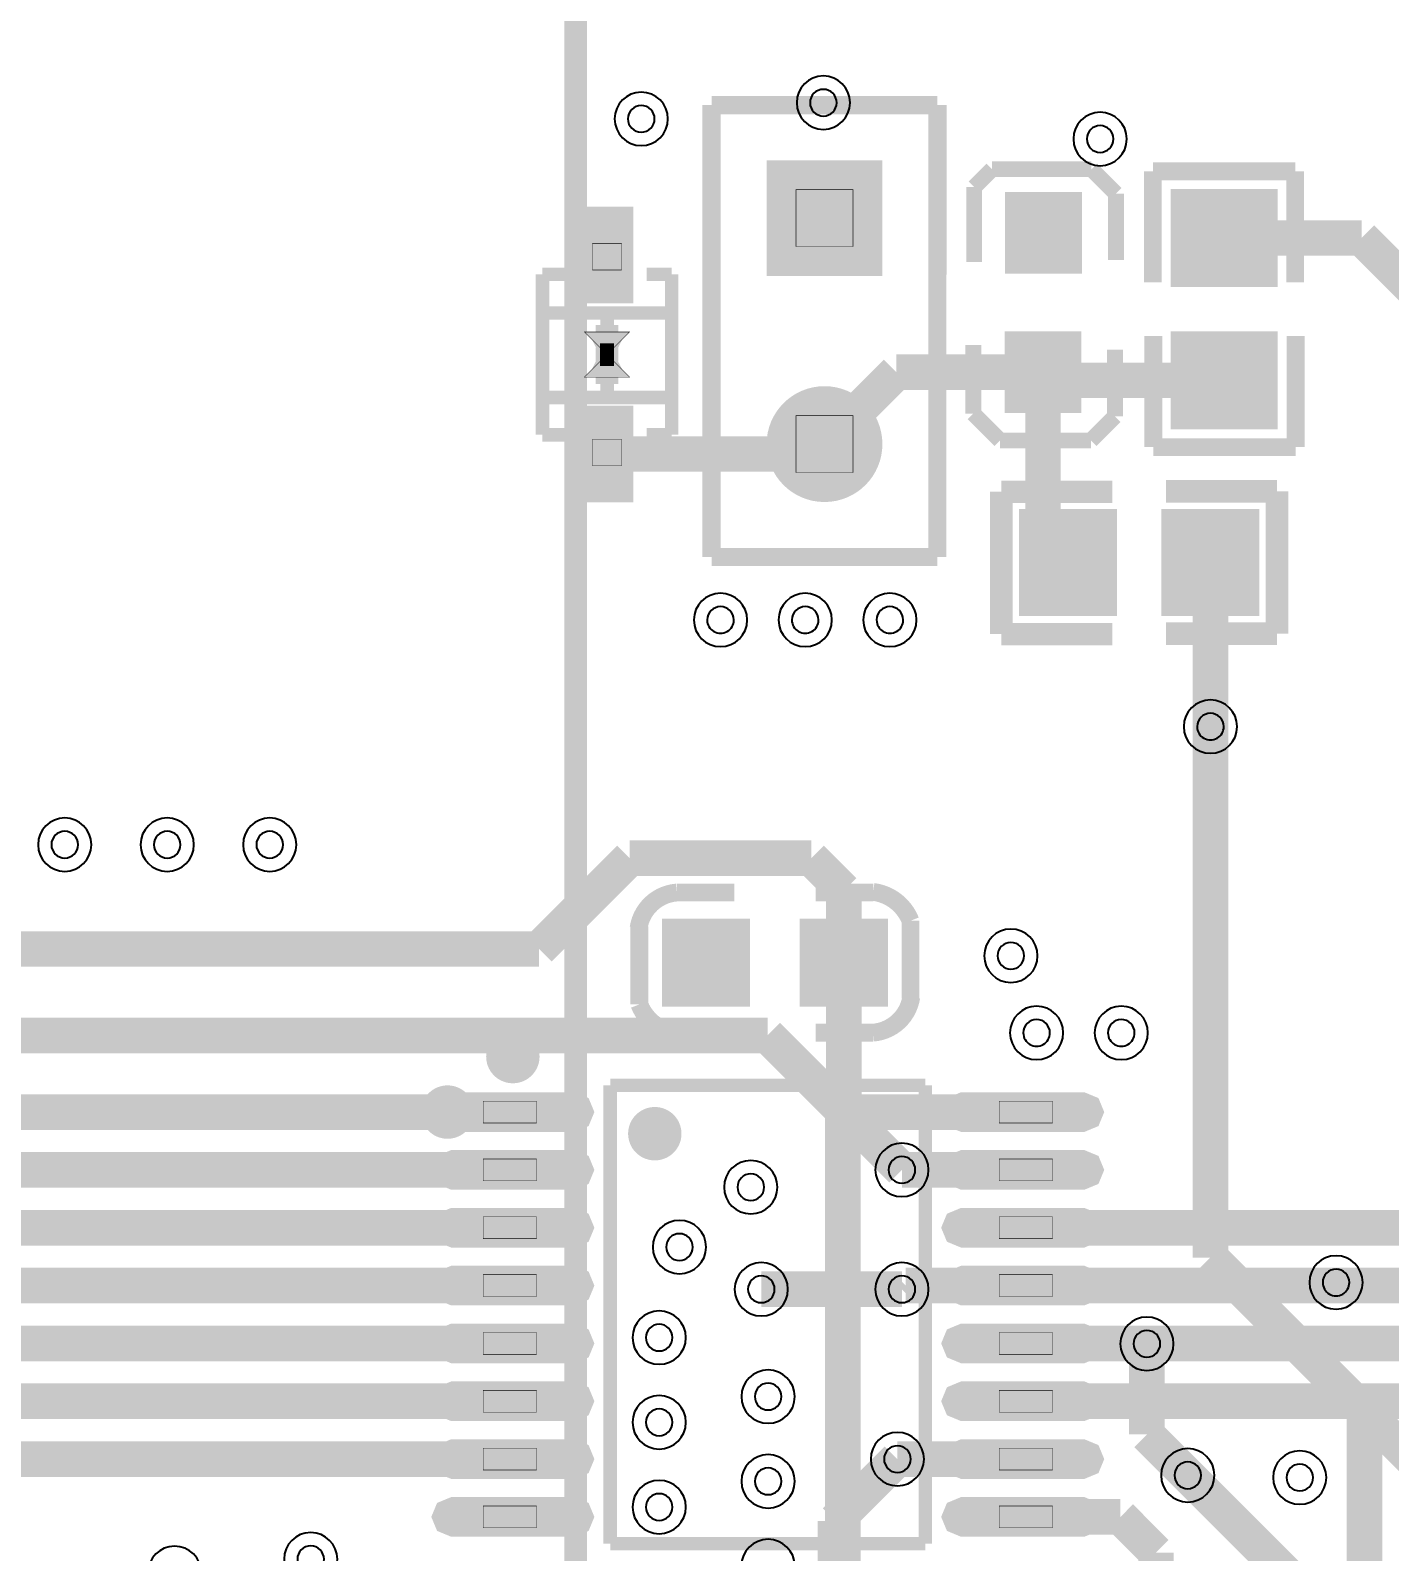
# Model space of a CAD drawing. Header units: millimetres. Extents: x 0 to 134, y -1 to 106.
# Drawn here: x 95.56 to 110.84, y 61.76 to 78.86 of the extents above; entities that cross this region are included whole.
import ezdxf

# ---------------------------------------------------------------- set-up
doc = ezdxf.new("R2010")
doc.units = ezdxf.units.MM
doc.header["$MEASUREMENT"] = 0
for name, color, linetype, true_color in [('Bottom-Layer', 7, 'Continuous', 0x0000ff), ('Bottom-Paste-Mask-Layer', 7, 'Continuous', 0x800000), ('Bottom-Solder-Mask-Layer', 7, 'Continuous', 0xaa00ff), ('Document-Layer', 7, 'Continuous', 0x6464ff), ('Hole-Layer', 7, 'Continuous', 0x222222), ('Multi-Layer', 7, 'Continuous', 0xc0c0c0), ('Pin-Soldering-Layer', 7, 'Continuous', 0xcc9999), ('Top-Layer', 7, 'Continuous', 0xff0000), ('Top-Paste-Mask-Layer', 7, 'Continuous', 0x808080), ('Top-Silkscreen-Layer', 7, 'Continuous', 0xffcc00), ('Top-Solder-Mask-Layer', 7, 'Continuous', 0x800080)]:
    doc.layers.add(name, color=color, linetype=linetype, true_color=true_color)

msp = doc.modelspace()

# ---------------------------------------------------------------- hatches: boundary and pattern name
at = {"layer": 'Bottom-Layer'}
for points in [[(103.8892392684786, 77.352462534925), (105.08924180848362, 77.352462534925), (105.08924180848362, 76.15245999491992), (103.8892392684786, 76.15245999491992)], [(103.88923926847858, 74.2124561849123, 1), (105.08924180848365, 74.2124561849123, 1)]]:
    msp.add_hatch(color=256, dxfattribs=at).paths.add_polyline_path(points)
at = {"layer": 'Bottom-Paste-Mask-Layer'}
for points in [[(103.8892392684786, 77.352462534925), (105.08924180848362, 77.352462534925), (105.08924180848362, 76.15245999491992), (103.8892392684786, 76.15245999491992)], [(103.88923926847858, 74.2124561849123, 1), (105.08924180848365, 74.2124561849123, 1)]]:
    msp.add_hatch(color=256, dxfattribs=at).paths.add_polyline_path(points)
at = {"layer": 'Bottom-Solder-Mask-Layer'}
for points in [[(103.83823850647707, 77.40346329692653), (105.14024257048516, 77.40346329692653), (105.14024257048516, 76.10145923291839), (103.83823850647707, 76.10145923291839)], [(103.83823850647705, 74.2124561849123, 1), (105.14024257048517, 74.2124561849123, 1)]]:
    msp.add_hatch(color=256, dxfattribs=at).paths.add_polyline_path(points)
at = {"layer": 'Document-Layer'}
for points in [[(102.2987680975362, 75.47305308610618), (101.79076708153417, 75.47305308610618), (102.04476758953518, 75.21905257810516)], [(101.79076708153417, 74.96505207010415), (102.2987680975362, 74.96505207010415), (102.04476758953518, 75.21905257810516)]]:
    msp.add_hatch(color=256, dxfattribs=at).paths.add_polyline_path(points)
at = {"layer": 'Hole-Layer'}
for points in [[(104.08923926847858, 76.75246126492243, 1), (104.88924180848365, 76.75246126492243, 1)], [(104.08923926847858, 74.2124561849123, 1), (104.88924180848365, 74.2124561849123, 1)]]:
    msp.add_hatch(color=256, dxfattribs=at).paths.add_polyline_path(points)
at = {"layer": 'Multi-Layer'}
for points in [[(103.8892392684786, 77.352462534925), (105.08924180848362, 77.352462534925), (105.08924180848362, 76.15245999491992), (103.8892392684786, 76.15245999491992)], [(103.8892392684786, 77.352462534925), (105.08924180848362, 77.352462534925), (105.08924180848362, 76.15245999491992), (103.8892392684786, 76.15245999491992)], [(103.8892392684786, 77.352462534925), (105.08924180848362, 77.352462534925), (105.08924180848362, 76.15245999491992), (103.8892392684786, 76.15245999491992)], [(103.88923926847858, 74.2124561849123, 1), (105.08924180848365, 74.2124561849123, 1)], [(103.88923926847858, 74.2124561849123, 1), (105.08924180848365, 74.2124561849123, 1)], [(103.88923926847858, 74.2124561849123, 1), (105.08924180848365, 74.2124561849123, 1)]]:
    msp.add_hatch(color=256, dxfattribs=at).paths.add_polyline_path(points)
at = {"layer": 'Pin-Soldering-Layer'}
for points in [[(104.80923037846082, 77.07245110490214), (104.80923037846082, 76.43247142494278), (104.1692506985014, 76.43247142494278), (104.1692506985014, 77.07245110490214)], [(101.88220726441449, 76.46873507747017), (102.20732791465588, 76.46873507747017), (102.20732791465588, 76.16901447802894), (101.88220726441449, 76.16901447802894)], [(104.80923037846082, 74.53244602489201), (104.80923037846082, 73.89246634493259), (104.1692506985014, 73.89246634493259), (104.1692506985014, 74.53244602489201)], [(101.88220726441449, 74.26909067818133), (102.20732791465588, 74.26909067818133), (102.20732791465588, 73.96937007874016), (101.88220726441449, 73.96937007874016)], [(100.6517754635509, 66.82709931419856), (101.25177546355093, 66.82709931419856), (101.25177546355093, 66.58209042418082), (100.6517754635509, 66.58209042418082)], [(107.05177546355088, 66.82709931419856), (106.45177546355092, 66.82709931419856), (106.45177546355092, 66.58209042418082), (107.05177546355088, 66.58209042418082)], [(100.6517754635509, 66.17708661417316), (101.25177546355093, 66.17708661417316), (101.25177546355093, 65.93210312420621), (100.6517754635509, 65.93210312420621)], [(107.05177546355088, 66.17708661417316), (106.45177546355092, 66.17708661417316), (106.45177546355092, 65.93210312420621), (107.05177546355088, 65.93210312420621)], [(100.6517754635509, 65.52709931419855), (101.25177546355093, 65.52709931419855), (101.25177546355093, 65.28209042418075), (100.6517754635509, 65.28209042418075)], [(107.05177546355088, 65.52709931419855), (106.45177546355092, 65.52709931419855), (106.45177546355092, 65.28209042418075), (107.05177546355088, 65.28209042418075)], [(100.6517754635509, 64.87708661417315), (101.25177546355093, 64.87708661417315), (101.25177546355093, 64.63207772415541), (100.6517754635509, 64.63207772415541)], [(107.05177546355088, 64.87708661417315), (106.45177546355092, 64.87708661417315), (106.45177546355092, 64.63207772415541), (107.05177546355088, 64.63207772415541)], [(100.6517754635509, 64.2270993141986), (101.25177546355093, 64.2270993141986), (101.25177546355093, 63.9820904241808), (100.6517754635509, 63.9820904241808)], [(107.05177546355088, 64.2270993141986), (106.45177546355092, 64.2270993141986), (106.45177546355092, 63.9820904241808), (107.05177546355088, 63.9820904241808)], [(100.6517754635509, 63.5770866141732), (101.25177546355093, 63.5770866141732), (101.25177546355093, 63.3320777241554), (100.6517754635509, 63.3320777241554)], [(107.05177546355088, 63.5770866141732), (106.45177546355092, 63.5770866141732), (106.45177546355092, 63.3320777241554), (107.05177546355088, 63.3320777241554)], [(100.6517754635509, 62.92707391414774), (101.25177546355093, 62.92707391414774), (101.25177546355093, 62.682090424180785), (100.6517754635509, 62.682090424180785)], [(107.05177546355088, 62.92707391414774), (106.45177546355092, 62.92707391414774), (106.45177546355092, 62.682090424180785), (107.05177546355088, 62.682090424180785)], [(100.6517754635509, 62.27708661417313), (101.25177546355093, 62.27708661417313), (101.25177546355093, 62.032077724155386), (100.6517754635509, 62.032077724155386)], [(107.05177546355088, 62.27708661417313), (106.45177546355092, 62.27708661417313), (106.45177546355092, 62.032077724155386), (107.05177546355088, 62.032077724155386)]]:
    msp.add_hatch(color=256, dxfattribs=at).paths.add_polyline_path(points)
at = {"layer": 'Top-Layer'}
for points in [[(103.8892392684786, 77.352462534925), (105.08924180848362, 77.352462534925), (105.08924180848362, 76.15245999491992), (103.8892392684786, 76.15245999491992)], [(106.56952755905513, 76.99381508763008), (107.33152908305817, 76.99381508763008), (107.33152908305817, 76.1810134620269), (106.56952755905513, 76.1810134620269)], [(109.53088392176784, 76.02900939801879), (108.43085852171697, 76.02900939801879), (108.43085852171697, 77.02900939801873), (109.53088392176784, 77.02900939801873)], [(101.79965709931423, 76.82941579883163), (102.28987807975614, 76.82941579883163), (102.28987807975614, 75.84389382778767), (101.79965709931423, 75.84389382778767)], [(106.56421894843788, 75.4274701549403), (107.32622047244092, 75.4274701549403), (107.32622047244092, 74.61466852933711), (106.56421894843788, 74.61466852933711)], [(109.5308839217679, 74.42921259842518), (108.43085852171703, 74.42921259842518), (108.43085852171703, 75.42921259842518), (109.5308839217679, 75.42921259842518)], [(103.88923926847858, 74.2124561849123, 1), (105.08924180848365, 74.2124561849123, 1)], [(101.79965709931423, 74.59421132842266), (102.28987807975614, 74.59421132842266), (102.28987807975614, 73.6086893573787), (101.79965709931423, 73.6086893573787)], [(106.72732029464066, 72.33140716281423), (106.72732029464066, 73.4314325628651), (107.72732029464066, 73.4314325628651), (107.72732029464066, 72.33140716281423)], [(108.32732029464069, 72.33140716281423), (108.32732029464069, 73.4314325628651), (109.32732029464063, 73.4314325628651), (109.32732029464063, 72.33140716281423)], [(103.60159512319024, 68.82945135890276), (103.60159512319024, 67.94044958089921), (102.71259334518669, 67.94044958089921), (102.71259334518669, 68.82945135890276)], [(105.15099822199642, 68.82945135890276), (105.15099822199642, 67.94044958089921), (104.26199644399287, 67.94044958089921), (104.26199644399287, 68.82945135890276)], [(100.29164084328164, 66.53316992633978), (100.14311649666365, 66.61892049784086), (100.14311649666365, 66.79042164084319), (100.29164084328164, 66.87617221234433), (101.6801346202692, 66.87617221234433), (101.82865896688725, 66.79042164084319), (101.82865896688725, 66.61892049784086), (101.6801346202692, 66.53316992633978)], [(106.0231623063246, 66.5331699263399), (105.87463795970655, 66.61892049784097), (105.87463795970655, 66.7904216408433), (106.0231623063246, 66.87617221234444), (107.41165608331215, 66.87617221234444), (107.5601804299302, 66.7904216408433), (107.5601804299302, 66.61892049784097), (107.41165608331215, 66.5331699263399)], [(100.29164084328164, 65.88318262636511), (100.14311649666365, 65.96893319786625), (100.14311649666365, 66.14043434086858), (100.29164084328164, 66.22618491236966), (101.6801346202692, 66.22618491236966), (101.82865896688725, 66.14043434086858), (101.82865896688725, 65.96893319786625), (101.6801346202692, 65.88318262636511)], [(106.0231623063246, 65.88318262636523), (105.87463795970655, 65.96893319786636), (105.87463795970655, 66.1404343408687), (106.0231623063246, 66.22618491236977), (107.41165608331215, 66.22618491236977), (107.5601804299302, 66.1404343408687), (107.5601804299302, 65.96893319786636), (107.41165608331215, 65.88318262636523)], [(100.29164084328164, 65.23319532639061), (100.14311649666365, 65.3189458978917), (100.14311649666365, 65.49044704089403), (100.29164084328164, 65.5761976123951), (101.6801346202692, 65.5761976123951), (101.82865896688725, 65.49044704089403), (101.82865896688725, 65.3189458978917), (101.6801346202692, 65.23319532639061)], [(106.0231623063246, 65.23319532639061), (105.87463795970655, 65.3189458978917), (105.87463795970655, 65.49044704089403), (106.0231623063246, 65.5761976123951), (107.41165608331215, 65.5761976123951), (107.5601804299302, 65.49044704089403), (107.5601804299302, 65.3189458978917), (107.41165608331215, 65.23319532639061)], [(100.29164084328164, 64.58295402590801), (100.14311649666365, 64.66870459740909), (100.14311649666365, 64.84020574041142), (100.29164084328164, 64.92595631191256), (101.6801346202692, 64.92595631191256), (101.82865896688725, 64.84020574041142), (101.82865896688725, 64.66870459740909), (101.6801346202692, 64.58295402590801)], [(106.0231623063246, 64.58295402590801), (105.87463795970655, 64.66870459740909), (105.87463795970655, 64.84020574041142), (106.0231623063246, 64.92595631191256), (107.41165608331215, 64.92595631191256), (107.5601804299302, 64.84020574041142), (107.5601804299302, 64.66870459740909), (107.41165608331215, 64.58295402590801)], [(100.29164084328164, 63.93296672593334), (100.14311649666365, 64.01871729743448), (100.14311649666365, 64.19021844043681), (100.29164084328164, 64.27596901193789), (101.6801346202692, 64.27596901193789), (101.82865896688725, 64.19021844043681), (101.82865896688725, 64.01871729743448), (101.6801346202692, 63.93296672593334)], [(106.0231623063246, 63.932966725933454), (105.87463795970655, 64.01871729743459), (105.87463795970655, 64.19021844043692), (106.0231623063246, 64.275969011938), (107.41165608331215, 64.275969011938), (107.5601804299302, 64.19021844043692), (107.5601804299302, 64.01871729743459), (107.41165608331215, 63.932966725933454)], [(100.29164084328164, 63.28297942595884), (100.14311649666365, 63.36872999745992), (100.14311649666365, 63.540231140462254), (100.29164084328164, 63.625981711963334), (101.6801346202692, 63.625981711963334), (101.82865896688725, 63.540231140462254), (101.82865896688725, 63.36872999745992), (101.6801346202692, 63.28297942595884)], [(106.0231623063246, 63.28297942595884), (105.87463795970655, 63.36872999745992), (105.87463795970655, 63.540231140462254), (106.0231623063246, 63.625981711963334), (107.41165608331215, 63.625981711963334), (107.5601804299302, 63.540231140462254), (107.5601804299302, 63.36872999745992), (107.41165608331215, 63.28297942595884)], [(100.29164084328164, 62.63299212598429), (100.14311649666365, 62.718742697485425), (100.14311649666365, 62.8902438404877), (100.29164084328164, 62.975994411988836), (101.6801346202692, 62.975994411988836), (101.82865896688725, 62.8902438404877), (101.82865896688725, 62.718742697485425), (101.6801346202692, 62.63299212598429)], [(106.0231623063246, 62.632992125984174), (105.87463795970655, 62.718742697485254), (105.87463795970655, 62.890243840487585), (106.0231623063246, 62.97599441198872), (107.41165608331215, 62.97599441198872), (107.5601804299302, 62.890243840487585), (107.5601804299302, 62.718742697485254), (107.41165608331215, 62.632992125984174)], [(100.29164084328164, 61.98300482600962), (100.14311649666365, 62.068755397510756), (100.14311649666365, 62.24025654051309), (100.29164084328164, 62.32600711201417), (101.6801346202692, 62.32600711201417), (101.82865896688725, 62.24025654051309), (101.82865896688725, 62.068755397510756), (101.6801346202692, 61.98300482600962)], [(106.0231623063246, 61.983004826009505), (105.87463795970655, 62.06875539751064), (105.87463795970655, 62.24025654051297), (106.0231623063246, 62.326007112014054), (107.41165608331215, 62.326007112014054), (107.5601804299302, 62.24025654051297), (107.5601804299302, 62.06875539751064), (107.41165608331215, 61.983004826009505)]]:
    msp.add_hatch(color=256, dxfattribs=at).paths.add_polyline_path(points)
at = {"layer": 'Top-Paste-Mask-Layer'}
for points in [[(103.8892392684786, 77.352462534925), (105.08924180848362, 77.352462534925), (105.08924180848362, 76.15245999491992), (103.8892392684786, 76.15245999491992)], [(106.56952755905513, 76.99381508763008), (107.33152908305817, 76.99381508763008), (107.33152908305817, 76.1810134620269), (106.56952755905513, 76.1810134620269)], [(109.53088392176784, 76.02900939801879), (108.43085852171697, 76.02900939801879), (108.43085852171697, 77.02900939801873), (109.53088392176784, 77.02900939801873)], [(101.79965709931423, 76.82941579883163), (102.28987807975614, 76.82941579883163), (102.28987807975614, 75.84389382778767), (101.79965709931423, 75.84389382778767)], [(106.56421894843788, 75.4274701549403), (107.32622047244092, 75.4274701549403), (107.32622047244092, 74.61466852933711), (106.56421894843788, 74.61466852933711)], [(109.5308839217679, 74.42921259842518), (108.43085852171703, 74.42921259842518), (108.43085852171703, 75.42921259842518), (109.5308839217679, 75.42921259842518)], [(103.88923926847858, 74.2124561849123, 1), (105.08924180848365, 74.2124561849123, 1)], [(101.79965709931423, 74.59421132842266), (102.28987807975614, 74.59421132842266), (102.28987807975614, 73.6086893573787), (101.79965709931423, 73.6086893573787)], [(106.72732029464066, 72.33140716281423), (106.72732029464066, 73.4314325628651), (107.72732029464066, 73.4314325628651), (107.72732029464066, 72.33140716281423)], [(108.32732029464069, 72.33140716281423), (108.32732029464069, 73.4314325628651), (109.32732029464063, 73.4314325628651), (109.32732029464063, 72.33140716281423)], [(103.60159512319024, 68.82945135890276), (103.60159512319024, 67.94044958089921), (102.71259334518669, 67.94044958089921), (102.71259334518669, 68.82945135890276)], [(105.15099822199642, 68.82945135890276), (105.15099822199642, 67.94044958089921), (104.26199644399287, 67.94044958089921), (104.26199644399287, 68.82945135890276)], [(100.29164084328164, 66.53316992633978), (100.14311649666365, 66.61892049784086), (100.14311649666365, 66.79042164084319), (100.29164084328164, 66.87617221234433), (101.6801346202692, 66.87617221234433), (101.82865896688725, 66.79042164084319), (101.82865896688725, 66.61892049784086), (101.6801346202692, 66.53316992633978)], [(106.0231623063246, 66.5331699263399), (105.87463795970655, 66.61892049784097), (105.87463795970655, 66.7904216408433), (106.0231623063246, 66.87617221234444), (107.41165608331215, 66.87617221234444), (107.5601804299302, 66.7904216408433), (107.5601804299302, 66.61892049784097), (107.41165608331215, 66.5331699263399)], [(100.29164084328164, 65.88318262636511), (100.14311649666365, 65.96893319786625), (100.14311649666365, 66.14043434086858), (100.29164084328164, 66.22618491236966), (101.6801346202692, 66.22618491236966), (101.82865896688725, 66.14043434086858), (101.82865896688725, 65.96893319786625), (101.6801346202692, 65.88318262636511)], [(106.0231623063246, 65.88318262636523), (105.87463795970655, 65.96893319786636), (105.87463795970655, 66.1404343408687), (106.0231623063246, 66.22618491236977), (107.41165608331215, 66.22618491236977), (107.5601804299302, 66.1404343408687), (107.5601804299302, 65.96893319786636), (107.41165608331215, 65.88318262636523)], [(100.29164084328164, 65.23319532639061), (100.14311649666365, 65.3189458978917), (100.14311649666365, 65.49044704089403), (100.29164084328164, 65.5761976123951), (101.6801346202692, 65.5761976123951), (101.82865896688725, 65.49044704089403), (101.82865896688725, 65.3189458978917), (101.6801346202692, 65.23319532639061)], [(106.0231623063246, 65.23319532639061), (105.87463795970655, 65.3189458978917), (105.87463795970655, 65.49044704089403), (106.0231623063246, 65.5761976123951), (107.41165608331215, 65.5761976123951), (107.5601804299302, 65.49044704089403), (107.5601804299302, 65.3189458978917), (107.41165608331215, 65.23319532639061)], [(100.29164084328164, 64.58295402590801), (100.14311649666365, 64.66870459740909), (100.14311649666365, 64.84020574041142), (100.29164084328164, 64.92595631191256), (101.6801346202692, 64.92595631191256), (101.82865896688725, 64.84020574041142), (101.82865896688725, 64.66870459740909), (101.6801346202692, 64.58295402590801)], [(106.0231623063246, 64.58295402590801), (105.87463795970655, 64.66870459740909), (105.87463795970655, 64.84020574041142), (106.0231623063246, 64.92595631191256), (107.41165608331215, 64.92595631191256), (107.5601804299302, 64.84020574041142), (107.5601804299302, 64.66870459740909), (107.41165608331215, 64.58295402590801)], [(100.29164084328164, 63.93296672593334), (100.14311649666365, 64.01871729743448), (100.14311649666365, 64.19021844043681), (100.29164084328164, 64.27596901193789), (101.6801346202692, 64.27596901193789), (101.82865896688725, 64.19021844043681), (101.82865896688725, 64.01871729743448), (101.6801346202692, 63.93296672593334)], [(106.0231623063246, 63.932966725933454), (105.87463795970655, 64.01871729743459), (105.87463795970655, 64.19021844043692), (106.0231623063246, 64.275969011938), (107.41165608331215, 64.275969011938), (107.5601804299302, 64.19021844043692), (107.5601804299302, 64.01871729743459), (107.41165608331215, 63.932966725933454)], [(100.29164084328164, 63.28297942595884), (100.14311649666365, 63.36872999745992), (100.14311649666365, 63.540231140462254), (100.29164084328164, 63.625981711963334), (101.6801346202692, 63.625981711963334), (101.82865896688725, 63.540231140462254), (101.82865896688725, 63.36872999745992), (101.6801346202692, 63.28297942595884)], [(106.0231623063246, 63.28297942595884), (105.87463795970655, 63.36872999745992), (105.87463795970655, 63.540231140462254), (106.0231623063246, 63.625981711963334), (107.41165608331215, 63.625981711963334), (107.5601804299302, 63.540231140462254), (107.5601804299302, 63.36872999745992), (107.41165608331215, 63.28297942595884)], [(100.29164084328164, 62.63299212598429), (100.14311649666365, 62.718742697485425), (100.14311649666365, 62.8902438404877), (100.29164084328164, 62.975994411988836), (101.6801346202692, 62.975994411988836), (101.82865896688725, 62.8902438404877), (101.82865896688725, 62.718742697485425), (101.6801346202692, 62.63299212598429)], [(106.0231623063246, 62.632992125984174), (105.87463795970655, 62.718742697485254), (105.87463795970655, 62.890243840487585), (106.0231623063246, 62.97599441198872), (107.41165608331215, 62.97599441198872), (107.5601804299302, 62.890243840487585), (107.5601804299302, 62.718742697485254), (107.41165608331215, 62.632992125984174)], [(100.29164084328164, 61.98300482600962), (100.14311649666365, 62.068755397510756), (100.14311649666365, 62.24025654051309), (100.29164084328164, 62.32600711201417), (101.6801346202692, 62.32600711201417), (101.82865896688725, 62.24025654051309), (101.82865896688725, 62.068755397510756), (101.6801346202692, 61.98300482600962)], [(106.0231623063246, 61.983004826009505), (105.87463795970655, 62.06875539751064), (105.87463795970655, 62.24025654051297), (106.0231623063246, 62.326007112014054), (107.41165608331215, 62.326007112014054), (107.5601804299302, 62.24025654051297), (107.5601804299302, 62.06875539751064), (107.41165608331215, 61.983004826009505)]]:
    msp.add_hatch(color=256, dxfattribs=at).paths.add_polyline_path(points)
at = {"layer": 'Top-Solder-Mask-Layer'}
for points in [[(103.83823850647707, 77.40346329692653), (105.14024257048516, 77.40346329692653), (105.14024257048516, 76.10145923291839), (103.83823850647707, 76.10145923291839)], [(106.51852679705354, 77.04481584963162), (107.38252984505971, 77.04481584963162), (107.38252984505971, 76.13001270002536), (106.51852679705354, 76.13001270002536)], [(109.58188468376932, 75.9780086360172), (108.37985775971549, 75.9780086360172), (108.37985775971549, 77.08001016002027), (109.58188468376932, 77.08001016002027)], [(101.74885699771403, 76.88021590043184), (102.34067818135634, 76.88021590043184), (102.34067818135634, 75.79309372618746), (101.74885699771403, 75.79309372618746)], [(106.51321818643635, 75.47847091694183), (107.37722123444246, 75.47847091694183), (107.37722123444246, 74.56366776733552), (106.51321818643635, 74.56366776733552)], [(109.58188468376937, 74.37821183642365), (108.37985775971555, 74.37821183642365), (108.37985775971555, 75.48021336042672), (109.58188468376937, 75.48021336042672)], [(103.83823850647705, 74.2124561849123, 1), (105.14024257048517, 74.2124561849123, 1)], [(101.74885699771403, 74.64501143002286), (102.34067818135634, 74.64501143002286), (102.34067818135634, 73.55788925577843), (101.74885699771403, 73.55788925577843)], [(106.67631953263913, 72.28040640081275), (106.67631953263913, 73.48243332486658), (107.7783210566422, 73.48243332486658), (107.7783210566422, 72.28040640081275)], [(108.27631953263909, 72.28040640081275), (108.27631953263909, 73.48243332486658), (109.37832105664216, 73.48243332486658), (109.37832105664216, 72.28040640081275)], [(103.65259588519183, 68.8804521209043), (103.65259588519183, 67.88944881889762), (102.66159258318515, 67.88944881889762), (102.66159258318515, 68.8804521209043)], [(105.20199898399801, 68.8804521209043), (105.20199898399801, 67.88944881889762), (104.21099568199134, 67.88944881889762), (104.21099568199134, 68.8804521209043)], [(100.29164084328164, 66.48216916433825), (100.13430823742658, 66.54733846348694), (100.06913893827783, 66.70467106934206), (100.13430823742658, 66.86200367519712), (100.29164084328164, 66.92717297434586), (101.6801346202692, 66.92717297434586), (101.83746722612432, 66.86200367519712), (101.90263652527301, 66.70467106934206), (101.83746722612432, 66.54733846348694), (101.6801346202692, 66.48216916433825)], [(106.0231623063246, 66.48216916433836), (105.86582970046953, 66.54733846348705), (105.80066040132078, 66.70467106934217), (105.86582970046953, 66.86200367519729), (106.0231623063246, 66.92717297434598), (107.41165608331215, 66.92717297434598), (107.56898868916727, 66.86200367519729), (107.63415798831596, 66.70467106934217), (107.56898868916727, 66.54733846348705), (107.41165608331215, 66.48216916433836)], [(100.29164084328164, 65.83218186436358), (100.13430823742658, 65.89735116351233), (100.06913893827783, 66.05468376936739), (100.13430823742658, 66.2120163752225), (100.29164084328164, 66.2771856743712), (101.6801346202692, 66.2771856743712), (101.83746722612432, 66.2120163752225), (101.90263652527301, 66.05468376936739), (101.83746722612432, 65.89735116351233), (101.6801346202692, 65.83218186436358)], [(106.0231623063246, 65.83218186436369), (105.86582970046953, 65.89735116351244), (105.80066040132078, 66.0546837693675), (105.86582970046953, 66.21201637522262), (106.0231623063246, 66.27718567437131), (107.41165608331215, 66.27718567437131), (107.56898868916727, 66.21201637522262), (107.63415798831596, 66.0546837693675), (107.56898868916727, 65.89735116351244), (107.41165608331215, 65.83218186436369)], [(100.29164084328164, 65.18219456438908), (100.13430823742658, 65.24736386353777), (100.06913893827783, 65.40469646939289), (100.13430823742658, 65.56202907524795), (100.29164084328164, 65.6271983743967), (101.6801346202692, 65.6271983743967), (101.83746722612432, 65.56202907524795), (101.90263652527301, 65.40469646939289), (101.83746722612432, 65.24736386353777), (101.6801346202692, 65.18219456438908)], [(106.0231623063246, 65.18219456438908), (105.86582970046953, 65.24736386353777), (105.80066040132078, 65.40469646939289), (105.86582970046953, 65.56202907524795), (106.0231623063246, 65.6271983743967), (107.41165608331215, 65.6271983743967), (107.56898868916727, 65.56202907524795), (107.63415798831596, 65.40469646939289), (107.56898868916727, 65.24736386353777), (107.41165608331215, 65.18219456438908)], [(100.29164084328164, 64.53195326390647), (100.13430823742658, 64.59712256305517), (100.06913893827783, 64.75445516891028), (100.13430823742658, 64.91178777476534), (100.29164084328164, 64.9769570739141), (101.6801346202692, 64.9769570739141), (101.83746722612432, 64.91178777476534), (101.90263652527301, 64.75445516891028), (101.83746722612432, 64.59712256305517), (101.6801346202692, 64.53195326390647)], [(106.0231623063246, 64.53195326390647), (105.86582970046953, 64.59712256305517), (105.80066040132078, 64.75445516891028), (105.86582970046953, 64.91178777476534), (106.0231623063246, 64.9769570739141), (107.41165608331215, 64.9769570739141), (107.56898868916727, 64.91178777476534), (107.63415798831596, 64.75445516891028), (107.56898868916727, 64.59712256305517), (107.41165608331215, 64.53195326390647)], [(100.29164084328164, 63.881965963931805), (100.13430823742658, 63.947135263080554), (100.06913893827783, 64.10446786893561), (100.13430823742658, 64.26180047479073), (100.29164084328164, 64.32696977393942), (101.6801346202692, 64.32696977393942), (101.83746722612432, 64.26180047479073), (101.90263652527301, 64.10446786893561), (101.83746722612432, 63.947135263080554), (101.6801346202692, 63.881965963931805)], [(106.0231623063246, 63.88196596393192), (105.86582970046953, 63.94713526308067), (105.80066040132078, 64.10446786893573), (105.86582970046953, 64.26180047479085), (106.0231623063246, 64.32696977393954), (107.41165608331215, 64.32696977393954), (107.56898868916727, 64.26180047479085), (107.63415798831596, 64.10446786893573), (107.56898868916727, 63.94713526308067), (107.41165608331215, 63.88196596393192)], [(100.29164084328164, 63.23197866395731), (100.13430823742658, 63.297147963106), (100.06913893827783, 63.45448056896112), (100.13430823742658, 63.61181317481618), (100.29164084328164, 63.67698247396493), (101.6801346202692, 63.67698247396493), (101.83746722612432, 63.61181317481618), (101.90263652527301, 63.45448056896112), (101.83746722612432, 63.297147963106), (101.6801346202692, 63.23197866395731)], [(106.0231623063246, 63.23197866395731), (105.86582970046953, 63.297147963106), (105.80066040132078, 63.45448056896112), (105.86582970046953, 63.61181317481618), (106.0231623063246, 63.67698247396493), (107.41165608331215, 63.67698247396493), (107.56898868916727, 63.61181317481618), (107.63415798831596, 63.45448056896112), (107.56898868916727, 63.297147963106), (107.41165608331215, 63.23197866395731)], [(100.29164084328164, 62.58199136398275), (100.13430823742658, 62.647160663131444), (100.06913893827783, 62.80449326898656), (100.13430823742658, 62.96182587484168), (100.29164084328164, 63.02699517399037), (101.6801346202692, 63.02699517399037), (101.83746722612432, 62.96182587484168), (101.90263652527301, 62.80449326898656), (101.83746722612432, 62.647160663131444), (101.6801346202692, 62.58199136398275)], [(106.0231623063246, 62.58199136398264), (105.86582970046953, 62.64716066313133), (105.80066040132078, 62.80449326898645), (105.86582970046953, 62.961825874841566), (106.0231623063246, 63.02699517399026), (107.41165608331215, 63.02699517399026), (107.56898868916727, 62.961825874841566), (107.63415798831596, 62.80449326898645), (107.56898868916727, 62.64716066313133), (107.41165608331215, 62.58199136398264)], [(100.29164084328164, 61.93200406400808), (100.13430823742658, 61.99717336315683), (100.06913893827783, 62.15450596901189), (100.13430823742658, 62.31183857486701), (100.29164084328164, 62.3770078740157), (101.6801346202692, 62.3770078740157), (101.83746722612432, 62.31183857486701), (101.90263652527301, 62.15450596901189), (101.83746722612432, 61.99717336315683), (101.6801346202692, 61.93200406400808)], [(106.0231623063246, 61.93200406400797), (105.86582970046953, 61.99717336315672), (105.80066040132078, 62.15450596901178), (105.86582970046953, 62.3118385748669), (106.0231623063246, 62.37700787401559), (107.41165608331215, 62.37700787401559), (107.56898868916727, 62.3118385748669), (107.63415798831596, 62.15450596901178), (107.56898868916727, 61.99717336315672), (107.41165608331215, 61.93200406400797)]]:
    msp.add_hatch(color=256, dxfattribs=at).paths.add_polyline_path(points)

# ---------------------------------------------------------------- linework, layer by layer
at = {"layer": 'Bottom-Layer', "const_width": 0.4}
for points in [[(108.82786893573785, 65.06990093980181), (108.82786893573785, 71.03699009398014)], [(103.84878333756666, 67.56571755143506), (85.0044221488443, 67.56571755143506)], [(105.35981711963427, 66.05468376936744), (103.84878333756666, 67.56571755143506)], [(111.22490474980953, 62.672865125730254), (108.82786893573785, 65.06990093980181)], [(105.35981711963427, 64.71289560579112), (103.778793497587, 64.71289560579112)], [(108.11385826771652, 63.08087122174243), (108.11385826771652, 64.10088646177292)], [(108.57286512573029, 62.62186436372866), (108.11385826771652, 63.08087122174243)], [(105.30881635763274, 62.804493268986505), (104.61238760477522, 62.10806451612899)], [(104.61238760477522, 62.10806451612899), (104.61238760477522, 56.43319024638049)]]:
    msp.add_lwpolyline(points, dxfattribs=at)
at = {"layer": 'Document-Layer', "const_width": 0.005080010160020321}
for points in [[(102.2987680975362, 75.47305308610618), (101.79076708153417, 75.47305308610618), (102.04476758953518, 75.21905257810516)], [(101.79076708153417, 74.96505207010415), (102.2987680975362, 74.96505207010415), (102.04476758953518, 75.21905257810516)]]:
    msp.add_lwpolyline(points, close=True, dxfattribs=at)
at = {"layer": 'Document-Layer', "const_width": 0.30000000000000004}
msp.add_lwpolyline([(100.10171196342395, 66.70467106935939, 1), (100.40194056388111, 66.7046710693175), (100.40194056388111, 66.70467106932483, 1), (100.10171196342395, 66.70467106936673)], format="xyb", dxfattribs=at)
msp.add_lwpolyline([(100.10171196342395, 66.70467106935939, 1), (100.40194056388111, 66.7046710693175), (100.40194056388111, 66.70467106932483, 1), (100.10171196342395, 66.70467106936673)], format="xyb", dxfattribs=at)
at = {"layer": 'Hole-Layer'}
for points in [[(104.32659131318269, 78.04985267972609, 1), (104.62659131318264, 78.04985267969829), (104.62659131318264, 78.04985267968459, 1), (104.32659131318269, 78.04985267971239)], [(102.27962661925329, 77.86800101602273, 1), (102.57962661925325, 77.86800101599493), (102.57962661925325, 77.86800101598124, 1), (102.27962661925329, 77.86800101600903)], [(107.43763779527563, 77.64184658371386, 1), (107.73763779527559, 77.64184658368606), (107.73763779527559, 77.64184658367236, 1), (107.43763779527563, 77.64184658370016)], [(103.17057404114814, 72.23576581155231, 1), (103.4705740411481, 72.23576581152457), (103.4705740411481, 72.23576581151087, 1), (103.17057404114814, 72.23576581153867)], [(104.12258826517655, 72.23576581155231, 1), (104.4225882651765, 72.23576581152457), (104.4225882651765, 72.23576581151087, 1), (104.12258826517655, 72.23576581153867)], [(105.074602489205, 72.23576581155231, 1), (105.37460248920496, 72.23576581152457), (105.37460248920496, 72.23576581151087, 1), (105.074602489205, 72.23576581153867)], [(108.67786893573793, 71.03699009400083, 1), (108.97786893573783, 71.03699009397309), (108.97786893573783, 71.03699009395939, 1), (108.67786893573793, 71.03699009398719)], [(95.79847345694697, 69.71018288038647, 1), (96.09847345694692, 69.71018288035867), (96.09847345694692, 69.71018288034497, 1), (95.79847345694697, 69.71018288037277)], [(96.95069850139703, 69.71018288038647, 1), (97.25069850139698, 69.71018288035867), (97.25069850139698, 69.71018288034497, 1), (96.95069850139703, 69.71018288037277)], [(98.10292354584709, 69.71018288038647, 1), (98.40292354584699, 69.71018288035867), (98.40292354584699, 69.71018288034497, 1), (98.10292354584709, 69.71018288037277)], [(106.43462280924564, 68.46170942343957, 1), (106.7346228092456, 68.46170942341178), (106.7346228092456, 68.46170942339813, 1), (106.43462280924564, 68.46170942342587)], [(106.7236271272543, 67.59469646941363, 1), (107.02362712725426, 67.5946964693859), (107.02362712725426, 67.5946964693722, 1), (106.7236271272543, 67.59469646939999)], [(107.67564135128276, 67.59469646941363, 1), (107.97564135128272, 67.5946964693859), (107.97564135128272, 67.5946964693722, 1), (107.67564135128276, 67.59469646939999)], [(105.20981711963435, 66.05468376938819, 1), (105.50981711963425, 66.0546837693604), (105.50981711963425, 66.0546837693467, 1), (105.20981711963435, 66.05468376937449)], [(103.51057912115829, 65.86067056136181, 1), (103.81057912115824, 65.86067056133402), (103.81057912115824, 65.86067056132032, 1), (103.51057912115829, 65.86067056134812)], [(102.70860045720099, 65.18766573535214, 1), (103.00860045720088, 65.18766573532434), (103.00860045720088, 65.18766573531065, 1), (102.70860045720099, 65.18766573533844)], [(103.62879349758703, 64.71289560581187, 1), (103.92879349758698, 64.71289560578407), (103.92879349758698, 64.71289560577043, 1), (103.62879349758703, 64.71289560579817)], [(105.20981711963435, 64.71289560581187, 1), (105.50981711963425, 64.71289560578407), (105.50981711963425, 64.71289560577043, 1), (105.20981711963435, 64.71289560579817)], [(110.08967741935493, 64.78965455932979, 1), (110.38967741935488, 64.78965455930205), (110.38967741935488, 64.78965455928835, 1), (110.08967741935493, 64.78965455931609)], [(102.48101854203708, 64.16967487937052, 1), (102.78101854203703, 64.16967487934272), (102.78101854203703, 64.16967487932902, 1), (102.48101854203708, 64.16967487935682)], [(107.96385826771655, 64.10088646179366, 1), (108.2638582677165, 64.10088646176587), (108.2638582677165, 64.10088646175217, 1), (107.96385826771655, 64.10088646177996)], [(103.70503683007371, 63.50666497335061, 1), (104.00503683007366, 63.50666497332281), (104.00503683007366, 63.50666497330917, 1), (103.70503683007371, 63.50666497333691)], [(102.48101854203708, 63.217660655342, 1), (102.78101854203703, 63.217660655314205), (102.78101854203703, 63.217660655300506, 1), (102.48101854203708, 63.2176606553283)], [(105.15881635763276, 62.80449326900725, 1), (105.45881635763271, 62.804493268979456), (105.45881635763271, 62.80449326896576, 1), (105.15881635763276, 62.804493268993554)], [(108.42286512573031, 62.62186436374941, 1), (108.72286512573027, 62.62186436372161), (108.72286512573027, 62.62186436370797, 1), (108.42286512573031, 62.62186436373571)], [(103.70503683007371, 62.55465074932221, 1), (104.00503683007366, 62.55465074929441), (104.00503683007366, 62.55465074928077, 1), (103.70503683007371, 62.55465074930851)], [(109.6816713233427, 62.59662179326432, 1), (109.98167132334265, 62.59662179323652), (109.98167132334265, 62.59662179322282, 1), (109.6816713233427, 62.59662179325062)], [(102.48101854203708, 62.26564643131354, 1), (102.78101854203703, 62.265646431285745), (102.78101854203703, 62.265646431272046, 1), (102.48101854203708, 62.26564643129984)], [(98.56350520701045, 61.6786080772369, 1), (98.8635052070104, 61.678608077209105), (98.8635052070104, 61.678608077195406, 1), (98.56350520701045, 61.6786080772232)]]:
    msp.add_lwpolyline(points, format="xyb", dxfattribs=at)
at = {"layer": 'Multi-Layer'}
for points in [[(104.17659131318266, 78.04985267970534, 1), (104.77659131318268, 78.04985267970534, 1)], [(102.12962661925326, 77.86800101600198, 1), (102.72962661925328, 77.86800101600198, 1)], [(107.2876377952756, 77.64184658369311, 1), (107.88763779527562, 77.64184658369311, 1)], [(103.02057404114811, 72.23576581153162, 1), (103.62057404114813, 72.23576581153162, 1)], [(103.97258826517651, 72.23576581153162, 1), (104.57258826517653, 72.23576581153162, 1)], [(104.92460248920497, 72.23576581153162, 1), (105.524602489205, 72.23576581153162, 1)], [(108.5278689357379, 71.03699009398014, 1), (109.12786893573787, 71.03699009398014, 1)], [(95.64847345694693, 69.71018288036572, 1), (96.24847345694695, 69.71018288036572, 1)], [(96.800698501397, 69.71018288036572, 1), (97.40069850139702, 69.71018288036572, 1)], [(97.95292354584706, 69.71018288036572, 1), (98.55292354584702, 69.71018288036572, 1)], [(106.2846228092456, 68.46170942341882, 1), (106.88462280924563, 68.46170942341882, 1)], [(106.57362712725427, 67.59469646939294, 1), (107.17362712725429, 67.59469646939294, 1)], [(107.52564135128273, 67.59469646939294, 1), (108.12564135128275, 67.59469646939294, 1)], [(105.05981711963432, 66.05468376936744, 1), (105.65981711963428, 66.05468376936744, 1)], [(103.36057912115825, 65.86067056134107, 1), (103.96057912115828, 65.86067056134107, 1)], [(102.55860045720095, 65.1876657353314, 1), (103.15860045720092, 65.1876657353314, 1)], [(103.47879349758699, 64.71289560579112, 1), (104.07879349758696, 64.71289560579112, 1)], [(105.05981711963432, 64.71289560579112, 1), (105.65981711963428, 64.71289560579112, 1)], [(109.9396774193549, 64.78965455930904, 1), (110.53967741935492, 64.78965455930904, 1)], [(102.33101854203704, 64.16967487934977, 1), (102.93101854203707, 64.16967487934977, 1)], [(107.81385826771651, 64.10088646177292, 1), (108.41385826771653, 64.10088646177292, 1)], [(103.55503683007367, 63.50666497332986, 1), (104.1550368300737, 63.50666497332986, 1)], [(102.33101854203704, 63.217660655321254, 1), (102.93101854203707, 63.217660655321254, 1)], [(105.00881635763272, 62.804493268986505, 1), (105.60881635763275, 62.804493268986505, 1)], [(108.27286512573028, 62.62186436372866, 1), (108.8728651257303, 62.62186436372866, 1)], [(103.55503683007367, 62.55465074930146, 1), (104.1550368300737, 62.55465074930146, 1)], [(109.53167132334266, 62.59662179324357, 1), (110.13167132334269, 62.59662179324357, 1)], [(102.33101854203704, 62.265646431292794, 1), (102.93101854203707, 62.265646431292794, 1)], [(98.41350520701042, 61.678608077216154, 1), (99.01350520701044, 61.678608077216154, 1)], [(103.55503683007367, 61.602636525273, 1), (104.1550368300737, 61.602636525273, 1)], [(96.88348234696468, 61.52560579121155, 1), (97.4834823469647, 61.52560579121155, 1)]]:
    msp.add_lwpolyline(points, format="xyb", close=True, dxfattribs=at)
at = {"layer": 'Pin-Soldering-Layer', "const_width": 0.005080010160020321}
for points in [[(104.80923037846082, 77.07245110490214), (104.80923037846082, 76.43247142494278), (104.1692506985014, 76.43247142494278), (104.1692506985014, 77.07245110490214)], [(101.88220726441449, 76.46873507747017), (102.20732791465588, 76.46873507747017), (102.20732791465588, 76.16901447802894), (101.88220726441449, 76.16901447802894)], [(104.80923037846082, 74.53244602489201), (104.80923037846082, 73.89246634493259), (104.1692506985014, 73.89246634493259), (104.1692506985014, 74.53244602489201)], [(101.88220726441449, 74.26909067818133), (102.20732791465588, 74.26909067818133), (102.20732791465588, 73.96937007874016), (101.88220726441449, 73.96937007874016)], [(100.6517754635509, 66.82709931419856), (101.25177546355093, 66.82709931419856), (101.25177546355093, 66.58209042418082), (100.6517754635509, 66.58209042418082)], [(107.05177546355088, 66.82709931419856), (106.45177546355092, 66.82709931419856), (106.45177546355092, 66.58209042418082), (107.05177546355088, 66.58209042418082)], [(100.6517754635509, 66.17708661417316), (101.25177546355093, 66.17708661417316), (101.25177546355093, 65.93210312420621), (100.6517754635509, 65.93210312420621)], [(107.05177546355088, 66.17708661417316), (106.45177546355092, 66.17708661417316), (106.45177546355092, 65.93210312420621), (107.05177546355088, 65.93210312420621)], [(100.6517754635509, 65.52709931419855), (101.25177546355093, 65.52709931419855), (101.25177546355093, 65.28209042418075), (100.6517754635509, 65.28209042418075)], [(107.05177546355088, 65.52709931419855), (106.45177546355092, 65.52709931419855), (106.45177546355092, 65.28209042418075), (107.05177546355088, 65.28209042418075)], [(100.6517754635509, 64.87708661417315), (101.25177546355093, 64.87708661417315), (101.25177546355093, 64.63207772415541), (100.6517754635509, 64.63207772415541)], [(107.05177546355088, 64.87708661417315), (106.45177546355092, 64.87708661417315), (106.45177546355092, 64.63207772415541), (107.05177546355088, 64.63207772415541)], [(100.6517754635509, 64.2270993141986), (101.25177546355093, 64.2270993141986), (101.25177546355093, 63.9820904241808), (100.6517754635509, 63.9820904241808)], [(107.05177546355088, 64.2270993141986), (106.45177546355092, 64.2270993141986), (106.45177546355092, 63.9820904241808), (107.05177546355088, 63.9820904241808)], [(100.6517754635509, 63.5770866141732), (101.25177546355093, 63.5770866141732), (101.25177546355093, 63.3320777241554), (100.6517754635509, 63.3320777241554)], [(107.05177546355088, 63.5770866141732), (106.45177546355092, 63.5770866141732), (106.45177546355092, 63.3320777241554), (107.05177546355088, 63.3320777241554)], [(100.6517754635509, 62.92707391414774), (101.25177546355093, 62.92707391414774), (101.25177546355093, 62.682090424180785), (100.6517754635509, 62.682090424180785)], [(107.05177546355088, 62.92707391414774), (106.45177546355092, 62.92707391414774), (106.45177546355092, 62.682090424180785), (107.05177546355088, 62.682090424180785)], [(100.6517754635509, 62.27708661417313), (101.25177546355093, 62.27708661417313), (101.25177546355093, 62.032077724155386), (100.6517754635509, 62.032077724155386)], [(107.05177546355088, 62.27708661417313), (106.45177546355092, 62.27708661417313), (106.45177546355092, 62.032077724155386), (107.05177546355088, 62.032077724155386)]]:
    msp.add_lwpolyline(points, close=True, dxfattribs=at)
at = {"layer": 'Top-Layer', "const_width": 0.4}
for points in [[(110.52695707391422, 76.52900939801879), (108.9808712217424, 76.52900939801879)], [(111.59797307594619, 75.45799339598682), (110.52695707391422, 76.52900939801879)], [(104.48924053848111, 74.2124561849123), (105.29785369570743, 75.02106934213862)], [(105.29785369570743, 75.02106934213862), (106.9452197104394, 75.02106934213862)], [(106.9452197104394, 75.02106934213862), (106.9452197104394, 73.16352044704092)], [(107.03707645415295, 74.92921259842518), (106.9452197104394, 75.02106934213862)], [(108.9808712217424, 74.92921259842518), (107.03707645415295, 74.92921259842518)], [(104.37823469646935, 74.10145034290065), (104.48924053848111, 74.2124561849123)], [(102.04476758953518, 74.10145034290065), (104.37823469646935, 74.10145034290065)], [(106.9452197104394, 73.16352044704092), (107.22732029464055, 72.88141986283966)], [(108.82786893573785, 71.03699009398014), (108.82786893573785, 72.88087122174238)], [(101.27975615951232, 68.53795275590545), (102.2997713995428, 69.557967995936)], [(102.2997713995428, 69.557967995936), (104.33980187960373, 69.557967995936)], [(104.33980187960373, 69.557967995936), (104.70649733299473, 69.19127254254505)], [(104.70649733299473, 69.19127254254505), (104.70649733299473, 68.3849504699009)], [(88.32556261112524, 68.53795275590545), (101.27975615951232, 68.53795275590545)], [(104.70649733299473, 68.3849504699009), (104.70649733299473, 66.71166624333244)], [(47.52220726441453, 66.70467106934211), (100.9858877317755, 66.70467106934211)], [(104.70649733299473, 66.71166624333244), (104.69675641351284, 66.70192532385067)], [(104.69675641351284, 66.70192532385067), (104.69675641351284, 59.61929387858771)], [(104.713492506985, 66.70467106934211), (104.70649733299473, 66.71166624333244)], [(106.7174091948184, 66.70467106934211), (104.713492506985, 66.70467106934211)], [(46.285166370332774, 66.05468376936744), (100.9858877317755, 66.05468376936744)], [(106.7174091948184, 66.05468376936744), (105.35981711963427, 66.05468376936744)], [(45.04812547625096, 65.40469646939289), (100.9858877317755, 65.40469646939289)], [(106.7174091948184, 65.40469646939289), (112.46574803149599, 65.40469646939289)], [(43.556334772669516, 64.75445516891034), (100.9858877317755, 64.75445516891034)], [(105.40137668275332, 64.75445516891034), (105.35981711963427, 64.71289560579112)], [(106.7174091948184, 64.75445516891034), (105.40137668275332, 64.75445516891034)], [(106.7174091948184, 64.75445516891034), (111.25849377698756, 64.75445516891034)], [(42.69218440436879, 64.10446786893567), (100.9858877317755, 64.10446786893567)], [(112.23653543307091, 64.10446786893567), (106.7174091948184, 64.10446786893567)], [(42.169154178308304, 63.45448056896112), (100.9858877317755, 63.45448056896112)], [(106.7174091948184, 63.45448056896112), (110.49323088646173, 63.45448056896112)], [(110.55833121666245, 63.389380238760396), (110.49323088646173, 63.45448056896112)], [(110.49323088646173, 63.45448056896112), (112.45356108712224, 63.45448056896112)], [(110.55833121666245, 56.39211074422144), (110.55833121666245, 63.389380238760396)], [(53.792557785115605, 62.804493268986505), (100.9858877317755, 62.804493268986505)], [(106.7174091948184, 62.804493268986505), (105.30881635763274, 62.804493268986505)], [(109.69488188976374, 61.49984759969516), (108.57286512573029, 62.62186436372866)], [(107.81585979171956, 62.15450596901189), (106.7174091948184, 62.15450596901189)], [(108.21585979171965, 61.75450596901186), (107.81585979171956, 62.15450596901189)], [(108.21585979171965, 58.94980949961894), (108.21585979171965, 61.75450596901186)]]:
    msp.add_lwpolyline(points, dxfattribs=at)
at = {"layer": 'Top-Silkscreen-Layer'}
for points, const_width in [([(101.69246888493785, 24.617348234696465, -0.414), (97.79870459740926, 20.723583947167867), (48.097980695961326, 20.723583947167867, -0.102), (48.047698755397505, 20.73392684785364), (48.047698755397505, 20.733929387858723, -0.374), (44.4460121920244, 24.361435102870132), (44.44600965201926, 24.361435102870132, -0.092), (44.43759207518417, 24.406972313944607), (44.43759207518417, 95.08473710947413, -0.414), (48.33135636271277, 98.97850139700273, -0.02), (48.35198120396234, 98.97850139700273), (98.08528067056136, 98.97850139700273, -0.125), (98.1462560325121, 98.96295910591812, -0.369), (101.68377698755393, 95.3447574295148), (101.68377952755907, 95.3447574295148, -0.093), (101.6924688849378, 95.29851409702815), (101.6924688849378, 24.617348234696465)], 0.25400050800101603), ([(102.8268973837948, 69.17235204470404, 0.347), (102.3990327660656, 68.77413614427229)], 0.2), ([(102.8268973837948, 69.17235204470404, 0.347), (102.3990327660656, 68.77413614427229)], 0.2), ([(105.45579883159775, 68.8548516637033, 0.274), (105.03755168910345, 69.17918364236726)], 0.2), ([(105.45579883159775, 68.8548516637033, 0.274), (105.03755168910345, 69.17918364236726)], 0.2), ([(105.03669418338842, 67.59754889509782, 0.347), (105.46455880111768, 67.99576479552957)], 0.2), ([(105.03669418338842, 67.59754889509782, 0.347), (105.46455880111768, 67.99576479552957)], 0.2), ([(102.40779273558553, 67.9150492760985, 0.274), (102.82603987807983, 67.5907172974346)], 0.2), ([(102.40779273558553, 67.9150492760985, 0.274), (102.82603987807983, 67.5907172974346)], 0.2), ([(100.8357734315469, 67.32849631700986, 1), (101.136002032004, 67.32849631696797), (101.136002032004, 67.3284963169753, 1), (100.8357734315469, 67.3284963170172)], 0.30000000000000004), ([(100.8357734315469, 67.32849631700986, 1), (101.136002032004, 67.32849631696797), (101.136002032004, 67.3284963169753, 1), (100.8357734315469, 67.3284963170172)], 0.30000000000000004), ([(102.43153162306328, 66.46159258320239, 1), (102.73176022352038, 66.4615925831605), (102.73176022352038, 66.46159258316783, 1), (102.43153162306328, 66.46159258320972)], 0.30000000000000004), ([(102.43153162306328, 66.46159258320239, 1), (102.73176022352038, 66.4615925831605), (102.73176022352038, 66.46159258316783, 1), (102.43153162306328, 66.46159258320972)], 0.30000000000000004)]:
    msp.add_lwpolyline(points, format="xyb", dxfattribs=dict(at, const_width=const_width))
for points, const_width in [([(103.21923799847605, 72.94245364490723), (103.21923799847605, 78.02246380492755)], 0.20320040640081283), ([(103.21923799847605, 78.02246380492755), (105.75924307848618, 78.02246380492755)], 0.20320040640081283), ([(103.21923799847605, 72.94245364490723), (103.21923799847605, 78.02246380492755)], 0.20320040640081283), ([(103.21923799847605, 78.02246380492755), (105.75924307848618, 78.02246380492755)], 0.20320040640081283), ([(105.75924307848618, 78.02246380492755), (105.75924307848618, 76.1174599949199)], 0.20320040640081283), ([(105.75924307848618, 78.02246380492755), (105.75924307848618, 76.1174599949199)], 0.20320040640081283), ([(106.1726517653035, 77.10069850139695), (106.37371856743715, 77.30179070358133)], 0.17780035560071122), ([(106.1726517653035, 77.10069850139695), (106.37371856743715, 77.30179070358133)], 0.17780035560071122), ([(107.49027940055879, 77.30179070358133), (106.37371856743715, 77.30179070358133)], 0.17780035560071122), ([(107.49027940055879, 77.30179070358133), (106.37371856743715, 77.30179070358133)], 0.17780035560071122), ([(107.76543815087626, 77.02660655321307), (107.49027940055879, 77.30179070358133)], 0.17780035560071122), ([(107.76543815087626, 77.02660655321307), (107.49027940055879, 77.30179070358133)], 0.17780035560071122), ([(109.7808966217932, 77.27904749809494), (108.1808458216916, 77.27904749809494)], 0.2), ([(108.1808458216916, 77.27904749809494), (108.1808458216916, 76.02900939801879)], 0.2), ([(109.7808966217932, 77.27904749809494), (108.1808458216916, 77.27904749809494)], 0.2), ([(108.1808458216916, 77.27904749809494), (108.1808458216916, 76.02900939801879)], 0.2), ([(109.7808966217932, 77.27904749809494), (109.7808966217932, 76.02900939801879)], 0.2), ([(109.7808966217932, 77.27904749809494), (109.7808966217932, 76.02900939801879)], 0.2), ([(106.1726517653035, 76.25932181864357), (106.1726517653035, 77.10069850139695)], 0.17780035560071122), ([(106.1726517653035, 76.25932181864357), (106.1726517653035, 77.10069850139695)], 0.17780035560071122), ([(107.76543815087626, 76.28048006096009), (107.76543815087626, 77.02660655321307)], 0.17780035560071122), ([(107.76543815087626, 76.28048006096009), (107.76543815087626, 77.02660655321307)], 0.17780035560071122), ([(101.31832613665233, 74.31735077470154), (101.31832613665233, 76.12075438150873)], 0.15240030480060962), ([(101.31832613665233, 76.12075438150873), (101.59772669545339, 76.12075438150873)], 0.15240030480060962), ([(101.31832613665233, 74.31735077470154), (101.31832613665233, 76.12075438150873)], 0.15240030480060962), ([(101.31832613665233, 76.12075438150873), (101.59772669545339, 76.12075438150873)], 0.15240030480060962), ([(102.77120904241809, 76.12075438150873), (102.49180848361698, 76.12075438150873)], 0.15240030480060962), ([(102.77120904241809, 76.12075438150873), (102.49180848361698, 76.12075438150873)], 0.15240030480060962), ([(102.77120904241809, 74.31735077470154), (102.77120904241809, 76.12075438150873)], 0.15240030480060962), ([(102.77120904241809, 74.31735077470154), (102.77120904241809, 76.12075438150873)], 0.15240030480060962), ([(105.75924307848618, 72.94245364490723), (105.75924307848618, 76.1174599949199)], 0.20299974599949203), ([(105.75924307848618, 72.94245364490723), (105.75924307848618, 76.1174599949199)], 0.20299974599949203), ([(101.31832613665233, 75.68641351282702), (102.77120904241809, 75.68641351282702)], 0.15240030480060962), ([(101.31832613665233, 75.68641351282702), (102.77120904241809, 75.68641351282702)], 0.15240030480060962), ([(102.04476758953518, 75.68641351282702), (102.04730759461518, 74.73645161290318)], 0.15494030988061977), ([(102.04476758953518, 75.68641351282702), (102.04730759461518, 74.73645161290318)], 0.15494030988061977), ([(102.04476758953518, 75.22159258318516), (101.91776733553468, 75.47305308610618)], 0.15494030988061977), ([(101.91776733553468, 75.47305308610618), (102.17176784353569, 75.47305308610618)], 0.15494030988061977), ([(102.04476758953518, 75.22159258318516), (101.91776733553468, 75.47305308610618)], 0.15494030988061977), ([(101.91776733553468, 75.47305308610618), (102.17176784353569, 75.47305308610618)], 0.15494030988061977), ([(102.04476758953518, 75.34605283210567), (102.04476758953518, 75.21651257302517)], 0.15494030988061977), ([(102.04476758953518, 75.34605283210567), (102.04476758953518, 75.21651257302517)], 0.15494030988061977), ([(102.17176784353569, 75.47305308610618), (102.04730759461518, 75.22159258318516)], 0.15494030988061977), ([(102.17176784353569, 75.47305308610618), (102.04730759461518, 75.22159258318516)], 0.15494030988061977), ([(106.1620599441199, 74.55541021082036), (106.1620599441199, 75.32797815595626)], 0.17780035560071122), ([(106.1620599441199, 74.55541021082036), (106.1620599441199, 75.32797815595626)], 0.17780035560071122), ([(108.18595123190244, 75.42842519685036), (108.18595123190244, 74.17846329692651)], 0.2), ([(108.18595123190244, 75.42842519685036), (108.18595123190244, 74.17846329692651)], 0.2), ([(109.78600203200398, 75.42842519685036), (109.78600203200398, 74.17846329692651)], 0.2), ([(109.78600203200398, 75.42842519685036), (109.78600203200398, 74.17846329692651)], 0.2), ([(102.17176784353569, 75.21905257810516), (101.91776733553468, 75.21905257810516)], 0.15494030988061977), ([(102.17176784353569, 75.21905257810516), (101.91776733553468, 75.21905257810516)], 0.15494030988061977), ([(101.91776733553468, 74.96505207010415), (102.04222758445519, 75.21651257302517)], 0.15494030988061977), ([(101.91776733553468, 74.96505207010415), (102.04222758445519, 75.21651257302517)], 0.15494030988061977), ([(102.04476758953518, 75.09205232410466), (102.04476758953518, 75.22159258318516)], 0.15494030988061977), ([(102.04476758953518, 75.09205232410466), (102.04476758953518, 75.22159258318516)], 0.15494030988061977), ([(102.04476758953518, 75.21651257302517), (102.17176784353569, 74.96505207010415)], 0.15494030988061977), ([(102.04476758953518, 75.21651257302517), (102.17176784353569, 74.96505207010415)], 0.15494030988061977), ([(107.75484632969267, 74.52366014732024), (107.75484632969267, 75.27506985013963)], 0.17780035560071122), ([(107.75484632969267, 74.52366014732024), (107.75484632969267, 75.27506985013963)], 0.17780035560071122), ([(102.17176784353569, 74.96505207010415), (101.91776733553468, 74.96505207010415)], 0.15494030988061977), ([(102.17176784353569, 74.96505207010415), (101.91776733553468, 74.96505207010415)], 0.15494030988061977), ([(101.31832613665233, 74.73645161290318), (102.77120904241809, 74.73645161290318)], 0.15240030480060962), ([(101.31832613665233, 74.73645161290318), (102.77120904241809, 74.73645161290318)], 0.15240030480060962), ([(106.46368554737109, 74.25378460756917), (106.1620599441199, 74.55541021082036)], 0.17780035560071122), ([(106.46368554737109, 74.25378460756917), (106.1620599441199, 74.55541021082036)], 0.17780035560071122), ([(107.4849707899416, 74.25378460756917), (107.75484632969267, 74.52366014732024)], 0.17780035560071122), ([(107.4849707899416, 74.25378460756917), (107.75484632969267, 74.52366014732024)], 0.17780035560071122), ([(101.31832613665233, 74.31735077470154), (101.59772669545339, 74.31735077470154)], 0.15240030480060962), ([(101.31832613665233, 74.31735077470154), (101.59772669545339, 74.31735077470154)], 0.15240030480060962), ([(102.77120904241809, 74.31735077470154), (102.49180848361698, 74.31735077470154)], 0.15240030480060962), ([(102.77120904241809, 74.31735077470154), (102.49180848361698, 74.31735077470154)], 0.15240030480060962), ([(107.4849707899416, 74.25378460756917), (106.46368554737109, 74.25378460756917)], 0.17780035560071122), ([(107.4849707899416, 74.25378460756917), (106.46368554737109, 74.25378460756917)], 0.17780035560071122), ([(109.78600203200398, 74.17846329692651), (108.18595123190244, 74.17846329692651)], 0.2), ([(109.78600203200398, 74.17846329692651), (108.18595123190244, 74.17846329692651)], 0.2), ([(107.72673609347225, 73.67633985267963), (106.47677419354841, 73.67633985267963)], 0.25400050800101603), ([(106.47677419354841, 72.07628905257809), (106.47677419354841, 73.67633985267963)], 0.25400050800101603), ([(107.72673609347225, 73.67633985267963), (106.47677419354841, 73.67633985267963)], 0.25400050800101603), ([(106.47677419354841, 72.07628905257809), (106.47677419354841, 73.67633985267963)], 0.25400050800101603), ([(109.57735839471684, 73.68144526289046), (108.32732029464069, 73.68144526289046)], 0.25400050800101603), ([(109.57735839471684, 73.68144526289046), (108.32732029464069, 73.68144526289046)], 0.25400050800101603), ([(109.57735839471684, 72.08139446278886), (109.57735839471684, 73.68144526289046)], 0.25400050800101603), ([(109.57735839471684, 72.08139446278886), (109.57735839471684, 73.68144526289046)], 0.25400050800101603), ([(105.75924307848618, 72.94245364490723), (103.21923799847605, 72.94245364490723)], 0.20320040640081283), ([(105.75924307848618, 72.94245364490723), (103.21923799847605, 72.94245364490723)], 0.20320040640081283), ([(107.72673609347225, 72.07628905257809), (106.47677419354841, 72.07628905257809)], 0.25400050800101603), ([(107.72673609347225, 72.07628905257809), (106.47677419354841, 72.07628905257809)], 0.25400050800101603), ([(109.57735839471684, 72.08139446278886), (108.32732029464069, 72.08139446278886)], 0.25400050800101603), ([(109.57735839471684, 72.08139446278886), (108.32732029464069, 72.08139446278886)], 0.25400050800101603), ([(103.47459486918979, 69.17235204470404), (102.82689357378723, 69.17235204470404)], 0.2), ([(103.47459486918979, 69.17235204470404), (102.82689357378723, 69.17235204470404)], 0.2), ([(105.03669799339605, 69.17235204470404), (104.38899669799343, 69.17235204470404)], 0.2), ([(105.03669799339605, 69.17235204470404), (104.38899669799343, 69.17235204470404)], 0.2), ([(105.45579883159775, 67.97854965709934), (105.45579883159775, 68.85485140970275)], 0.2), ([(105.45579883159775, 67.97854965709934), (105.45579883159775, 68.85485140970275)], 0.2), ([(102.40779273558553, 67.91504953009905), (102.40779273558553, 68.79135128270252)], 0.2), ([(102.40779273558553, 67.91504953009905), (102.40779273558553, 68.79135128270252)], 0.2), ([(103.47459486918979, 67.59754889509782), (102.82689357378723, 67.59754889509782)], 0.2), ([(103.47459486918979, 67.59754889509782), (102.82689357378723, 67.59754889509782)], 0.2), ([(105.03669799339605, 67.59754889509782), (104.38899669799343, 67.59754889509782)], 0.2), ([(105.03669799339605, 67.59754889509782), (104.38899669799343, 67.59754889509782)], 0.2), ([(102.0803759207518, 67.00578867157725), (105.62317500635004, 67.00578867157725)], 0.15240030480060962), ([(102.0803759207518, 61.8533883667767), (102.0803759207518, 67.00578867157725)], 0.15240030480060962), ([(102.0803759207518, 67.00578867157725), (105.62317500635004, 67.00578867157725)], 0.15240030480060962), ([(102.0803759207518, 61.8533883667767), (102.0803759207518, 67.00578867157725)], 0.15240030480060962), ([(105.62317500635004, 67.00578867157725), (105.62317500635004, 61.8533883667767)], 0.15240030480060962), ([(105.62317500635004, 67.00578867157725), (105.62317500635004, 61.8533883667767)], 0.15240030480060962), ([(105.62317500635004, 61.8533883667767), (102.0803759207518, 61.8533883667767)], 0.15240030480060962), ([(105.62317500635004, 61.8533883667767), (102.0803759207518, 61.8533883667767)], 0.15240030480060962)]:
    msp.add_lwpolyline(points, dxfattribs=dict(at, const_width=const_width))

doc.saveas('drawing.dxf')
